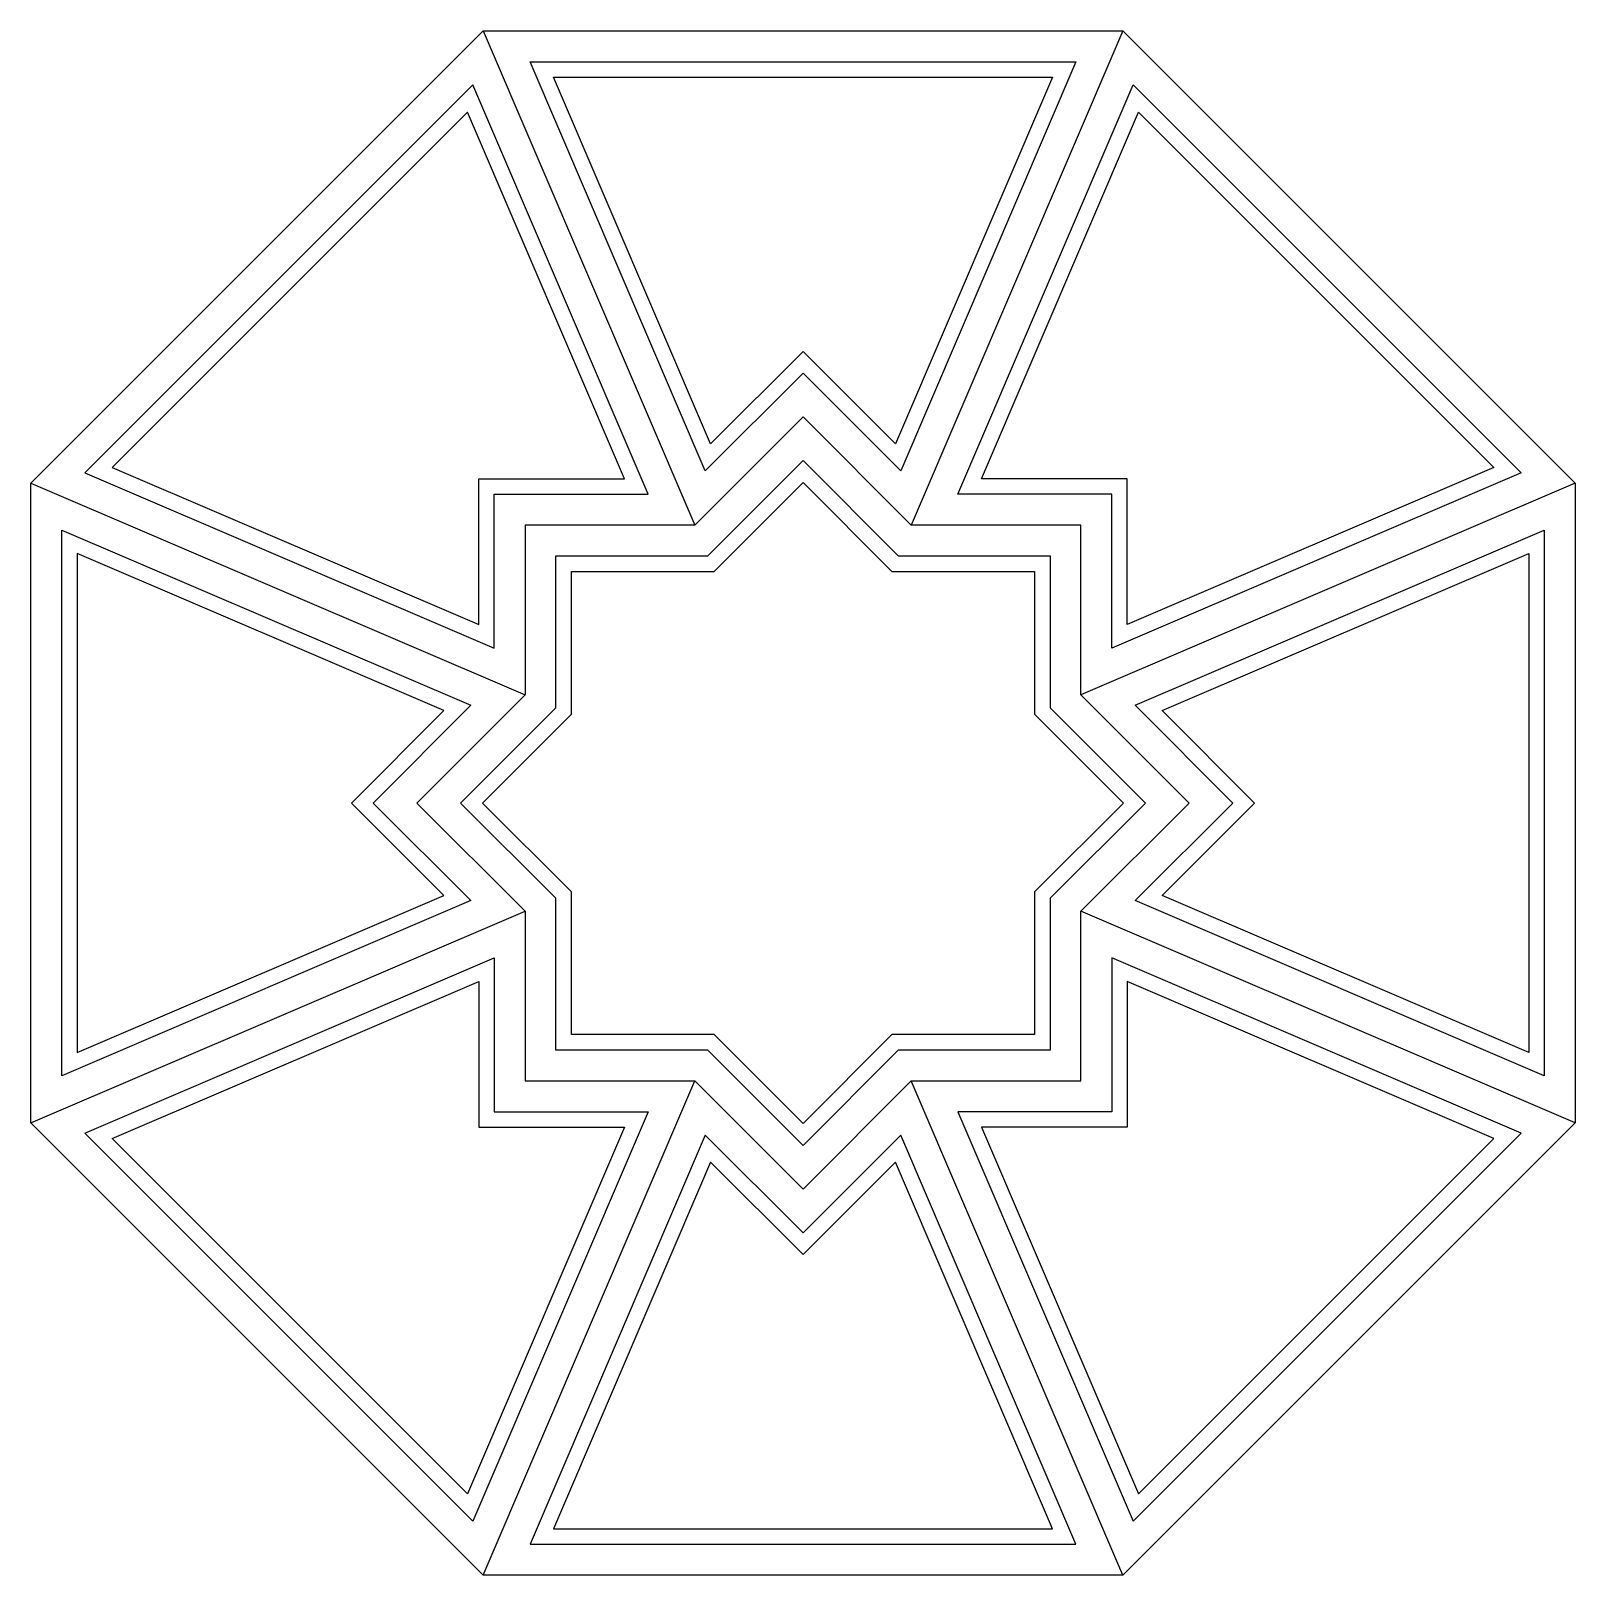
# Model space of a CAD drawing. Extents: x 3960 to 6960, y 7032 to 10032.
import ezdxf

# ---------------------------------------------------------------- set-up
doc = ezdxf.new("R2010")
doc.units = 0
doc.header["$MEASUREMENT"] = 0
for name, color, linetype in [('3', 3, 'CONTINUOUS'), ('4', 4, 'CONTINUOUS'), ('7', 7, 'CONTINUOUS')]:
    doc.layers.add(name, color=color, linetype=linetype)

msp = doc.modelspace()

# ---------------------------------------------------------------- linework, layer by layer
at = {"layer": '3'}
for points in [[(5460, 9409.6), (5280.4, 9230), (4975.2, 9942.3), (5460, 9942.3), (5944.8, 9942.3), (5639.6, 9230)], [(4830, 8878.8), (4830, 9162.3), (5113.5, 9162.3), (4808.3, 9874.7), (4117.6, 9184)], [(6090, 8878.8), (6090, 9162.3), (5806.5, 9162.3), (6111.7, 9874.7), (6802.4, 9184)], [(5460, 7909.6), (5287.3, 8082.3), (5010, 8082.3), (5010, 8359.6), (4837.3, 8532.3), (5010, 8705), (5010, 8982.3), (5287.3, 8982.3), (5460, 9155), (5632.7, 8982.3), (5910, 8982.3), (5910, 8705), (6082.7, 8532.3), (5910, 8359.6), (5910, 8082.3), (5632.7, 8082.3)], [(4582.7, 8532.3), (4762.4, 8711.9), (4050, 9017.2), (4050, 8532.3), (4050, 8047.5), (4762.4, 8352.7)], [(4830, 8185.8), (4830, 7902.3), (5113.5, 7902.3), (4808.3, 7190), (4117.6, 7880.6)], [(6090, 8185.8), (6090, 7902.3), (5806.5, 7902.3), (6111.7, 7190), (6802.4, 7880.6)], [(5460, 7655), (5280.4, 7834.7), (4975.2, 7122.3), (5460, 7122.3), (5944.8, 7122.3), (5639.6, 7834.7)]]:
    msp.add_lwpolyline(points, close=True, dxfattribs=at)
msp.add_lwpolyline([(6337.3, 8532.3), (6157.6, 8711.9), (6870, 9017.2), (6870, 8532.3), (6870, 8047.5), (6157.6, 8352.7), (6337.3, 8532.3)], dxfattribs=at)
at = {"layer": '4'}
for p, q in [((4838.7, 10032.3), (5250, 9072.3)), ((6081.3, 10032.3), (5670, 9072.3)), ((3960, 9153.6), (4920, 8742.3)), ((6960, 9153.6), (6000, 8742.3)), ((3960, 7911), (4920, 8322.3)), ((6960, 7911), (6000, 8322.3)), ((4838.7, 7032.3), (5250, 7992.3)), ((6081.3, 7032.3), (5670, 7992.3))]:
    msp.add_line(p, q, dxfattribs=at)
for points in [[(4838.7, 7032.3), (3960, 7911), (3960, 8532.3), (3960, 9153.6), (4838.7, 10032.3), (6081.3, 10032.3), (6960, 9153.6), (6960, 7911), (6081.3, 7032.3)], [(5460, 7782.3), (5670, 7992.3), (6000, 7992.3), (6000, 8322.3), (6210, 8532.3), (6000, 8742.3), (6000, 9072.3), (5670, 9072.3), (5460, 9282.3), (5250, 9072.3), (4920, 9072.3), (4920, 8742.3), (4710, 8532.3), (4920, 8322.3), (4920, 7992.3), (5250, 7992.3)]]:
    msp.add_lwpolyline(points, close=True, dxfattribs=at)
at = {"layer": '7'}
for points in [[(5460, 9367.2), (5270.2, 9177.4), (4929.7, 9972.3), (5460, 9972.3), (5990.3, 9972.3), (5649.8, 9177.4)], [(4065.1, 9173.9), (4860, 8833.3), (4860, 9132.3), (5159, 9132.3), (4818.4, 9927.2)], [(6854.9, 9173.9), (6060, 8833.3), (6060, 9132.3), (5761, 9132.3), (6101.6, 9927.2)], [(5460, 7867.2), (5274.9, 8052.3), (4980, 8052.3), (4980, 8347.2), (4794.9, 8532.3), (4980, 8717.5), (4980, 9012.3), (5274.9, 9012.3), (5460, 9197.5), (5645.1, 9012.3), (5940, 9012.3), (5940, 8717.5), (6125.1, 8532.3), (5940, 8347.2), (5940, 8052.3), (5645.1, 8052.3)], [(4625.1, 8532.3), (4814.9, 8342.6), (4020, 8002), (4020, 8532.3), (4020, 9062.6), (4814.9, 8722.1)], [(6294.9, 8532.3), (6105.1, 8722.1), (6900, 9062.6), (6900, 8532.3), (6900, 8002), (6105.1, 8342.6)], [(4065.1, 7890.7), (4860, 8231.3), (4860, 7932.3), (5159, 7932.3), (4818.4, 7137.4)], [(6854.9, 7890.7), (6060, 8231.3), (6060, 7932.3), (5761, 7932.3), (6101.6, 7137.4)], [(5460, 7697.5), (5270.2, 7887.2), (4929.7, 7092.3), (5460, 7092.3), (5990.3, 7092.3), (5649.8, 7887.2)]]:
    msp.add_lwpolyline(points, close=True, dxfattribs=at)

doc.saveas('drawing.dxf')
